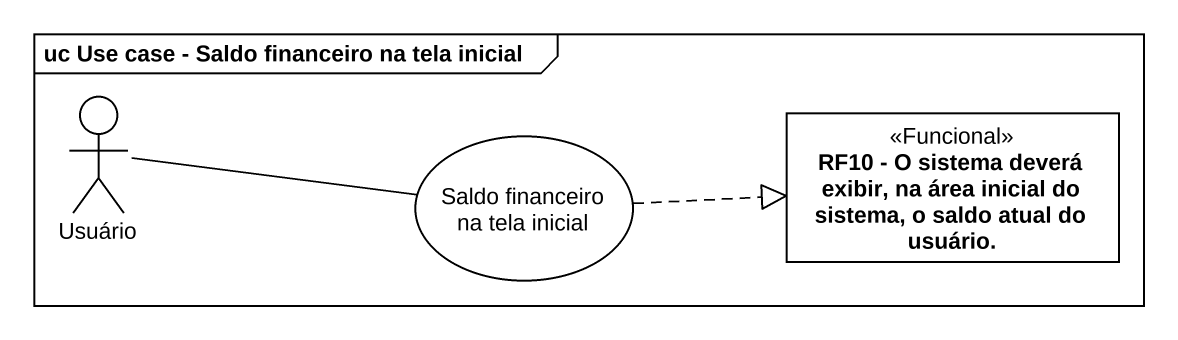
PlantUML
@startuml
mainframe uc Use case - Saldo financeiro na tela inicial
allowmixing
hide circle
hide empty members
actor Usuário
usecase "Saldo financeiro na tela inicial" as Saldo_financeiro_na_tela
class "RF10 - O sistema deverá exibir, na área inicial do sistema, o saldo atual do usuário." as RF10_O_sistema_deverá <<Funcional>>
Usuário -right- Saldo_financeiro_na_tela
Saldo_financeiro_na_tela .right.|> RF10_O_sistema_deverá
@enduml
